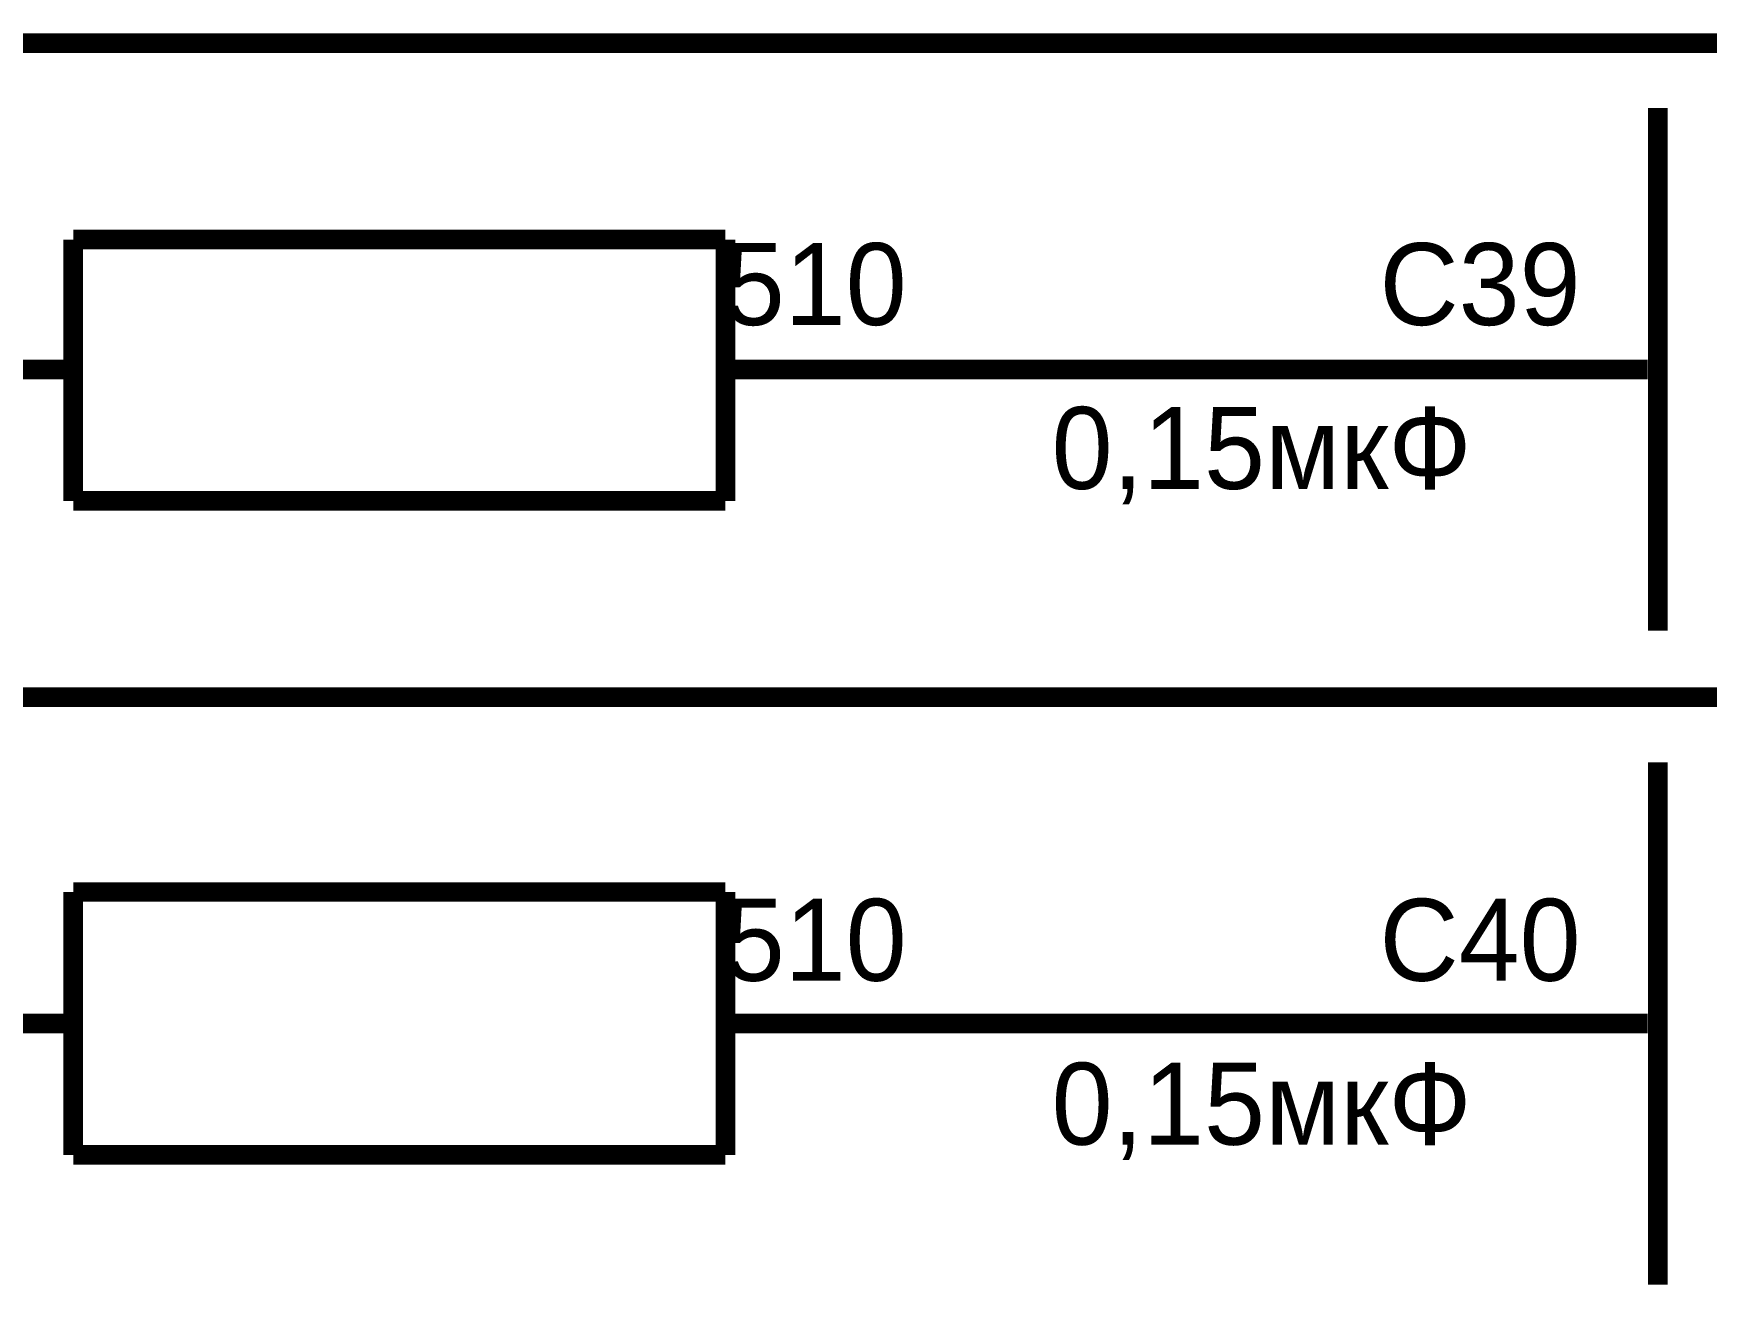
# Model space of a CAD drawing. Header units: inches. Extents: x 0 to 841, y 0 to 594.
# Drawn here: x 684.42 to 710.02, y 458.34 to 477.63 of the extents above; entities that cross this region are included whole.
import ezdxf

# ---------------------------------------------------------------- set-up
doc = ezdxf.new("R2010")
doc.units = ezdxf.units.IN
doc.layers.add('Sheet', color=255, linetype='Continuous')

msp = doc.modelspace()

# ---------------------------------------------------------------- linework, layer by layer
at = {"layer": 'Sheet'}
for points in [[(717.505, 477.484, 0.3, 0.3, 0), (675.016, 477.484, 0.3, 0.3, 0), (670.025, 477.484, 0.3, 0.3, 0)], [(709.274, 476.491, 0.3, 0.3, 0), (709.274, 468.495, 0.3, 0.3, 0)], [(695.006, 474.479, 0.3, 0.3, 0), (685.024, 474.479, 0.3, 0.3, 0)], [(685.024, 474.479, 0.3, 0.3, 0), (685.024, 470.481, 0.3, 0.3, 0)], [(695.006, 470.481, 0.3, 0.3, 0), (695.006, 474.479, 0.3, 0.3, 0)], [(685.024, 472.493, 0.3, 0.3, 0), (682.516, 472.493, 0.3, 0.3, 0)], [(695.006, 472.493, 0.3, 0.3, 0), (697.515, 472.493, 0.3, 0.3, 0)], [(697.515, 472.493, 0.3, 0.3, 0), (705.014, 472.493, 0.3, 0.3, 0)], [(709.117, 472.493, 0.3, 0.3, 0), (705.014, 472.493, 0.3, 0.3, 0)], [(685.024, 470.481, 0.3, 0.3, 0), (695.006, 470.481, 0.3, 0.3, 0)], [(717.505, 467.476, 0.3, 0.3, 0), (675.016, 467.476, 0.3, 0.3, 0), (670.025, 467.476, 0.3, 0.3, 0)], [(709.274, 466.483, 0.3, 0.3, 0), (709.274, 458.487, 0.3, 0.3, 0)], [(695.006, 464.497, 0.3, 0.3, 0), (685.024, 464.497, 0.3, 0.3, 0)], [(685.024, 464.497, 0.3, 0.3, 0), (685.024, 460.473, 0.3, 0.3, 0)], [(695.006, 460.473, 0.3, 0.3, 0), (695.006, 464.497, 0.3, 0.3, 0)], [(685.024, 462.485, 0.3, 0.3, 0), (682.516, 462.485, 0.3, 0.3, 0)], [(695.006, 462.485, 0.3, 0.3, 0), (697.515, 462.485, 0.3, 0.3, 0)], [(697.515, 462.485, 0.3, 0.3, 0), (705.014, 462.485, 0.3, 0.3, 0)], [(709.117, 462.485, 0.3, 0.3, 0), (705.014, 462.485, 0.3, 0.3, 0)], [(685.024, 460.473, 0.3, 0.3, 0), (695.006, 460.473, 0.3, 0.3, 0)]]:
    msp.add_lwpolyline(points, format="xyseb", dxfattribs=at)

# ---------------------------------------------------------------- texts
for s, p in [('510', (694.98, 473.172)), ('C39', (705.014, 473.172)), ('0,15мкФ', (699.997, 470.664)), ('510', (694.98, 463.138)), ('C40', (705.014, 463.138)), ('0,15мкФ', (699.997, 460.63))]:
    msp.add_text(s, height=1.2543, dxfattribs=at).set_placement(p)

doc.saveas('drawing.dxf')
